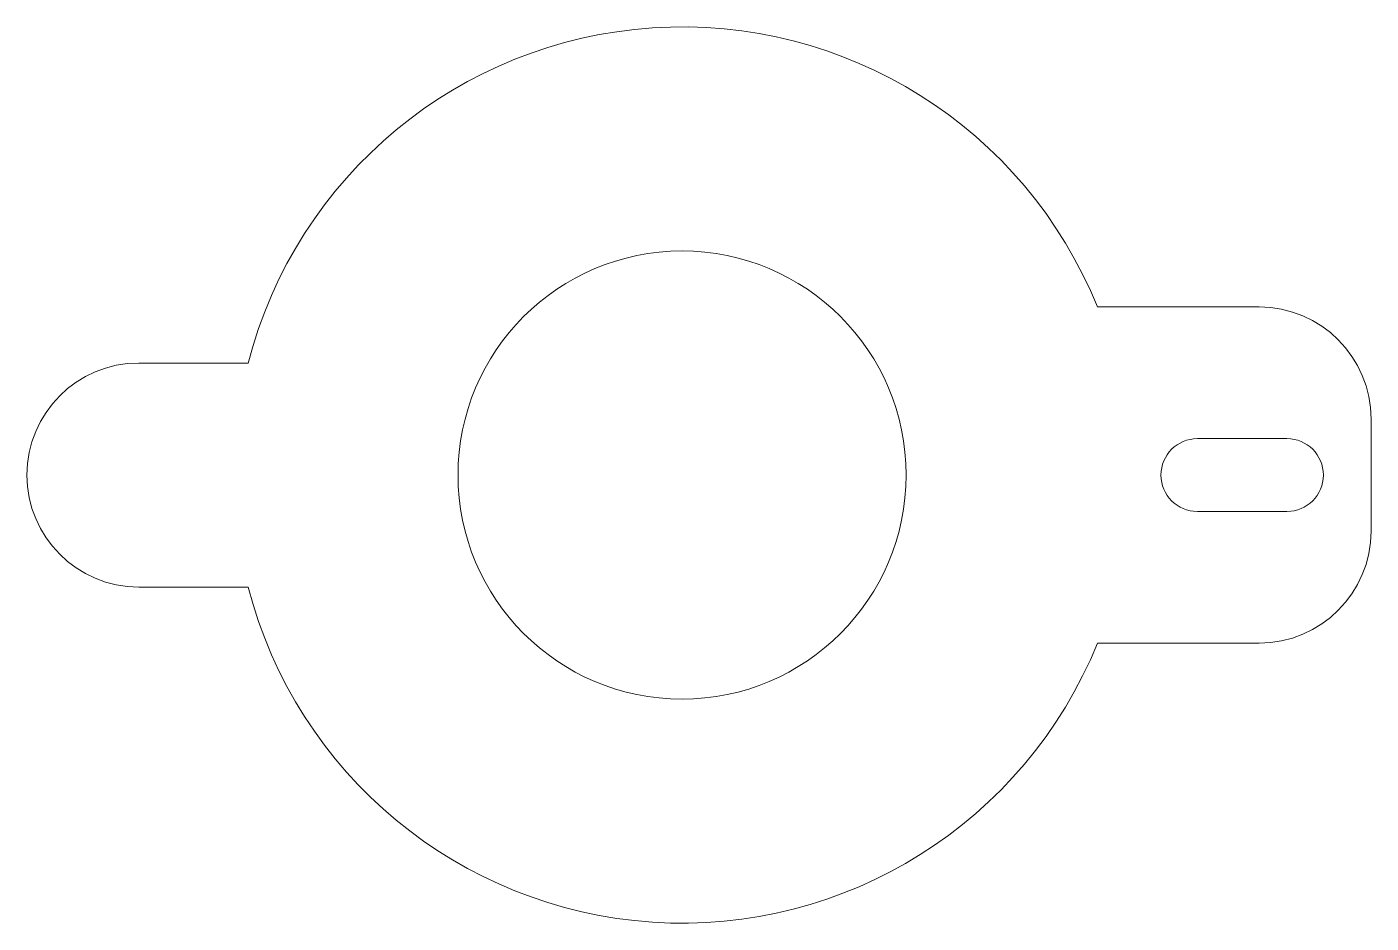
# Model space of a CAD drawing. Header units: millimetres. Extents: x -112 to 8, y -32 to 48.
import ezdxf

# ---------------------------------------------------------------- set-up
doc = ezdxf.new("R2010")
doc.units = ezdxf.units.MM

msp = doc.modelspace()

# ---------------------------------------------------------------- linework, layer by layer
at = {"color": 7, "linetype": 'Continuous', "lineweight": 15}
for p, q in [((-1.52, 22.7), (-15.95, 22.7)), ((-91.76, 17.7), (-101.52, 17.7)), ((8.48, 2.7), (8.48, 12.7)), ((0.97, 10.95), (-7.03, 10.95)), ((-7.03, 4.45), (0.97, 4.45)), ((-101.52, -2.3), (-91.76, -2.3)), ((-15.95, -7.3), (-1.52, -7.3))]:
    msp.add_line(p, q, dxfattribs=at)
msp.add_circle((-53.03, 7.7), 20, dxfattribs=at)
for centre, radius, start, end in [((-53.03, 7.7), 40, 22.0243, 165.5225), ((-1.52, 12.7), 10, 0, 90), ((-101.52, 7.7), 10, 90, 270), ((-7.03, 7.7), 3.25, 90, 270), ((0.97, 7.7), 3.25, 270, 90), ((-1.52, 2.7), 10, 270, 0), ((-53.03, 7.7), 40, 194.4775, 337.9757)]:
    msp.add_arc(centre, radius, start, end, dxfattribs=at)

doc.saveas('drawing.dxf')
